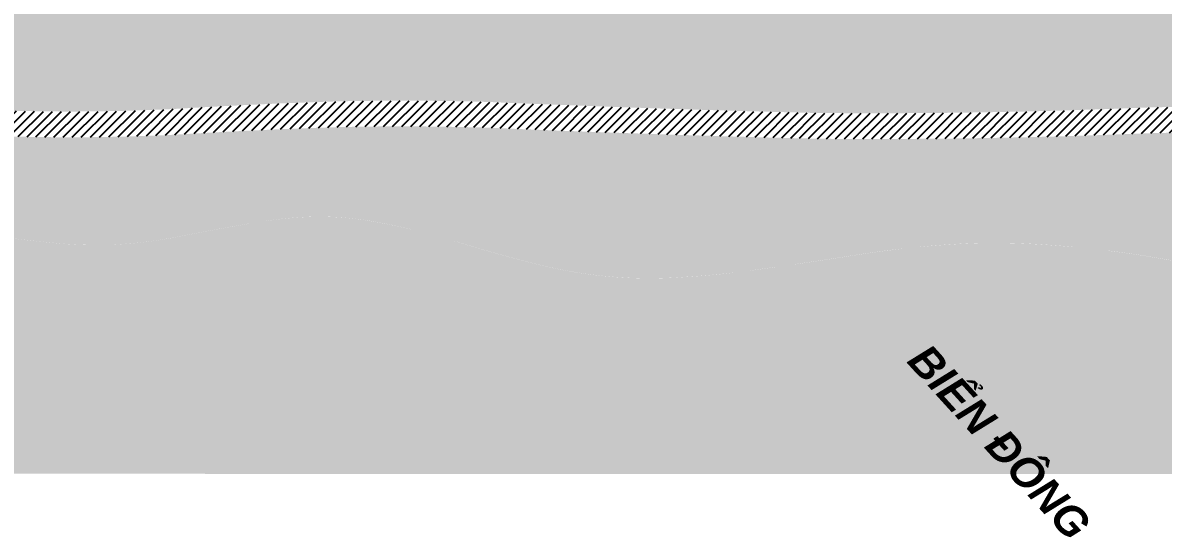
# Model space of a CAD drawing. Header units: millimetres. Extents: x -1030105 to 906887, y -616134 to 1220667.
# Drawn here: x -742200 to -520606, y -616134 to -516197 of the extents above; entities that cross this region are included whole.
import ezdxf

# ---------------------------------------------------------------- set-up
doc = ezdxf.new("R2010")
doc.units = ezdxf.units.MM
doc.header["$MEASUREMENT"] = 0
doc.linetypes.add('CENTER2', pattern=[1.125, 0.75, -0.125, 0.125, -0.125])
for name, color, linetype, lineweight in [('240930  KHU B- TMB gời inno$0$A-WALL', 1, 'Continuous', 30), ('GFA', 6, 'Continuous', 0), ('QH_DAT_NLK_Matnuocbien', 152, 'Continuous', 13), ('tu can', 7, 'CENTER2', 15)]:
    doc.layers.add(name, color=color, linetype=linetype, lineweight=lineweight)
doc.layers.add('Xref-LBC-Plot$0$DA-GNRL-PATT', color=8, linetype='Continuous')
doc.styles.get("Standard").update_dxf_attribs({"font": 'arial.ttf'})

# ---------------------------------------------------------------- blocks, each defined once
blk = doc.blocks.new('240930  KHU B- TMB gời inno$0$sdfdfedfre r')
at = {"layer": 'GFA', "true_color": 0x8c7854}
h = blk.add_hatch(dxfattribs=at)
h.set_pattern_fill('DOLMIT', color=35, scale=0.000463266, angle=270)
h.set_pattern_definition([(270, (19902.67073482, -2051.38926739), (0.000115816588506, 9e-20), []), (315, (19902.67073482, -2051.3892674), (0.00023163317662, 0.00023163317662), [0.0001637893902, -0.00032757878043])])
h.paths.add_polyline_path([(20039.74, -1591.18), (20039.74, -1581.56), (20035.24, -1581.56), (20035.24, -1579.21), (20036.18, -1579.21), (20036.18, -1574.91), (20039.54, -1574.91), (20039.54, -1578.01), (20042.94, -1578.01), (20042.94, -1591.18)])
blk = doc.blocks.new('240930  KHU B- TMB gời inno$0$A$C2E32106B')
at = {"layer": '240930  KHU B- TMB gời inno$0$A-WALL', "color": 0, "xscale": 999.9999999999969, "yscale": 999.9999999999969, "zscale": 999.9999999999969, "rotation": 90}
blk.add_blockref('240930  KHU B- TMB gời inno$0$sdfdfedfre r', (-1683502, -20009072), dxfattribs=at)
blk = doc.blocks.new('240930  KHU B- TMB gời inno$0$A$C55f665a7')
at = {"rotation": 179.9999999999999}
blk.add_blockref('240930  KHU B- TMB gời inno$0$sdfdfedfre r', (20362.39, -1776.95, -0.2), dxfattribs=at)
at = {"xscale": -0.9999999999999991, "rotation": 179.9999999999999}
blk.add_blockref('240930  KHU B- TMB gời inno$0$sdfdfedfre r', (-19622.76, -1776.95, -0.2), dxfattribs=at)
at = {"rotation": 179.9999999999999}
blk.add_blockref('240930  KHU B- TMB gời inno$0$sdfdfedfre r', (20395.39, -1772.49, -0.2), dxfattribs=at)
at = {"xscale": 0.001000000000000002, "yscale": 0.001000000000000002, "zscale": 0.001000000000000002, "rotation": 90}
blk.add_blockref('240930  KHU B- TMB gời inno$0$A$C2E32106B', (320.32, -88.45, -0.2), dxfattribs=at)
at = {"xscale": -0.9999999999999991, "rotation": 179.9999999999999}
blk.add_blockref('240930  KHU B- TMB gời inno$0$sdfdfedfre r', (-19589.76, -1772.49, -0.2), dxfattribs=at)
at = {"xscale": 0.001000000000000002, "yscale": 0.001000000000000002, "zscale": 0.001000000000000002, "rotation": 90}
blk.add_blockref('240930  KHU B- TMB gời inno$0$A$C2E32106B', (419.31, -90.95, 96.77), dxfattribs=at)
at = {"extrusion": (3.23117e-24, -1.31266e-23, -1), "xscale": 0.001000000000000003, "yscale": 0.001000000000000003, "zscale": -0.001000000000000001, "rotation": 90}
for p in [(-353.31, -88.45, 0.2), (-452.31, -90.95, -96.77)]:
    blk.add_blockref('240930  KHU B- TMB gời inno$0$A$C2E32106B', p, dxfattribs=at)
at = {"xscale": -0.9999999999999991, "rotation": 179.9999999999999}
blk.add_blockref('240930  KHU B- TMB gời inno$0$sdfdfedfre r', (-19688.76, -1775.16), dxfattribs=at)
at = {"rotation": 179.9999999999999}
blk.add_blockref('240930  KHU B- TMB gời inno$0$sdfdfedfre r', (20461.39, -1776.95), dxfattribs=at)

msp = doc.modelspace()

# ---------------------------------------------------------------- block references
at = {"extrusion": (2.64092e-09, -1.16997e-09, 1), "xscale": 1000, "yscale": 1000, "zscale": 1000, "rotation": 359.939493815354}
msp.add_blockref('240930  KHU B- TMB gời inno$0$A$C55f665a7', (-1017362.464, -363899.137, 200.73), dxfattribs=at)

# ---------------------------------------------------------------- texts
at = {"layer": 'tu can', "insert": (-566146.666, -578039.47), "char_height": 6000, "width": 53573.23807, "attachment_point": 1, "rotation": 312.27224423}
msp.add_mtext('{\\fArial|b1|i1|c0|p34;BIỂN ĐÔNG}', dxfattribs=at)

# ---------------------------------------------------------------- next in the draw order: hatches: boundary and pattern name
at = {"layer": 'QH_DAT_NLK_Matnuocbien'}
h = msp.add_hatch(dxfattribs=at)
h.set_pattern_fill('AR-RROOF', color=256, scale=1500, angle=-47.72775577, style=0)
h.set_pattern_definition([(312.27224423, (-1186721561.7, -431575606.1), (3329.6941998, -1432.8770136), [22500, -3000, 7500, -1500]), (312.27224423, (-1186719664.7, -431576577.8), (467.2330824, 2451.880553), [4500, -495, 9000, -1125]), (312.27224423, (-1186720113.7, -431575303.4), (5990.3590765, -5095.6474696), [12000, -2100, 6000, -1500])])
h.paths.add_polyline_path([(-314921.937, -567821.24, -0.0235452703), (-335862.346, -565507.378, 0.0013465899), (-369189.256, -560319.086, 0.0270494937), (-391433.192, -558420.769, 0.0423642516), (-413622.715, -559725.411, 0.0135111255), (-435782.973, -563622.508, -0.0184108055), (-457905.532, -567289.917, -0.0362393192), (-474536.643, -568155.678, -0.0264891912), (-491199.578, -566759.139, -0.0057155521), (-524550.017, -561411.987, 0.0249596353), (-546807.248, -559130.616, 0.0197797871), (-557965.474, -559044.974, 0.0280322576), (-580288.191, -561315.752, -0.0062913567), (-602729.678, -564589.168, -0.0162377269), (-613872.178, -565609.699, -0.0783782867), (-641457.585, -563315.245, -0.014683002), (-657995.286, -558702.495, 0.0313280103), (-674182.637, -554779.411, 0.0443133034), (-685139.376, -553863.322, 0.0355351786), (-696166.896, -554873.402, 0.007333257), (-712807, -557911.513, -0.0684522376), (-735070.248, -559077.101, -0.012670923), (-757351.929, -556339.141, 0.0442777536), (-779648.419, -555243.849, 0.0190275778), (-813125.214, -558249.936, -0.0269530225), (-835469.028, -559340.07, -0.0221243949), (-857818.045, -558160.267, -0.0093479451), (-880140.444, -555464.302, 0.0171335298), (-896865.297, -553740.524, 0.0378210419), (-913588.782, -553784.716, 0.0167638212), (-924740.247, -555181.585, -0.0250706739), (-941451.224, -557279.312, -0.0672175006), (-958160.931, -556135.382, 0.0195059213), (-969180.598, -554316.569, 0.0676771197), (-980228.067, -554648.653, 0.0977111598), (-982647.634, -555770.115), (-982699.105, -601249.022, -0.4139646779), (-985199.809, -603746.193), (-312460.684, -603935.863, -0.414462491), (-314959.978, -601433.033)])
at = {"layer": 'Xref-LBC-Plot$0$DA-GNRL-PATT', "extrusion": (-2.73868e-08, 1.88973e-09, 1)}
h = msp.add_hatch(dxfattribs=at)
h.set_pattern_fill('ANSI38', color=256, scale=10000, angle=-0.06216497)
h.set_pattern_definition([(44.937835, (-15235278.3, 204923.1), (-882.92396, 884.84195), []), (134.937835, (-15235278.3, 204923.1), (-2650.68987, 886.75995), [3125, -1875])])
h.paths.add_polyline_path([(-982588.752, -503748.855), (-987588.749, -503743.43), (-987694.535, -601243.372, 0.4142135624), (-985197.249, -603746.083, 0.4142135624), (-982694.538, -601248.797)])
h.paths.add_polyline_path([(-309849.619, -503907.058), (-314849.616, -503901.633), (-314955.402, -601401.575, 0.4142135624), (-312458.116, -603904.286, 0.4142135624), (-309955.405, -601407)])
h = msp.add_hatch(dxfattribs=at)
h.set_pattern_fill('AR-SAND', color=256, scale=2000, angle=-0.06216497)
h.set_pattern_definition([(37.437835, (-15235278.3, 204923), (-121.8055, 3853.78196), [0, -3040, 0, -3400, 0, -3250]), (7.437835, (-15235278.3, 204923), (3545.6753, 5640.4485), [0, -1640, 0, -2740, 0, -1050]), (327.437835, (-15237738.3, 204925.8), (6228.2923, 4.5605), [0, -1000, 0, -3600, 0, -4700]), (317.437835, (-15237738.3, 204926), (6014.1542, 1748.8269), [0, -500, 0, -2360, 0, -2700])])
h.paths.add_polyline_path([(-314857.393, -511069.48, -0.0284777913), (-377146.773, -512772.312, -0.0022240798), (-440391.503, -510531.987, 0.0133814287), (-524237.045, -510154.513, -0.0128465166), (-587717.31, -511217.581, -0.0046054458), (-651029.793, -509086.313, 0.0134608043), (-682225.979, -508983.686, 0.0070465371), (-713631.742, -510446.467, -0.0137370018), (-735049.766, -510929.112, -0.0085126764), (-756342.095, -510394.754, 0.0079679791), (-798277.284, -508952.872, 0.0161989938), (-829431.038, -509641.489, -0.0020092571), (-850505.705, -510904.551, -0.0258884052), (-872198.657, -510943.064, -0.0051817058), (-903859.285, -508686.95, 0.0203548699), (-919058.731, -508351.899, 0.0099094528), (-934638.183, -509178.03, -0.0187381668), (-945738.42, -509269.735, 0.0207380125), (-966356.201, -509187.99, -0.0216452433), (-977458.198, -509175.463, -0.009635766), (-982594.148, -508722.688), (-982618.679, -531331.504, 0.0062404111), (-978730.077, -531640.9, 0.0220061132), (-965463.599, -531670.336, -0.0208738102), (-946588.773, -531754.381, 0.0194899507), (-933290.193, -531639.59, -0.0099925402), (-918478.6, -530845.068, -0.0198011905), (-905473.21, -531130.041, 0.0051656362), (-873446.796, -533408.727, 0.0260505967), (-849275.152, -533370.889, 0.0020015411), (-828101.569, -532102.43, -0.0160926768), (-798599.779, -531450.753, -0.0079677187), (-757382.686, -532870.865, 0.0085621796), (-735196.283, -533428.661, 0.0138323277), (-712385.388, -532912.233, -0.0070505705), (-681595.626, -531475.08, -0.0133533179), (-651850.03, -531571.816, 0.0046075999), (-588093.397, -533715.104, 0.0128357753), (-523511.152, -532643.944, -0.0133293869), (-441191.013, -533017.987, 0.0022212054), (-377828.219, -535261.995, 0.0276395585), (-314881.891, -533648.417)])
h.paths.add_polyline_path([(-314887.334, -538665.115, -0.0274622453), (-377979.689, -540259.701, -0.0022205637), (-441368.566, -538014.88, 0.0133177156), (-523350.342, -537641.611, -0.0128333679), (-588177.106, -538714.55, -0.0046080322), (-652031.85, -536568.612, 0.013328509), (-681455.681, -536473.173, 0.0070513189), (-712107.814, -537904.591, -0.0138525079), (-735228.89, -538428.56, -0.0085728237), (-757614.254, -537865.541, 0.0079675581), (-798671.246, -536450.286, 0.0160679562), (-827806.545, -537093.776, -0.0019997908), (-849001.543, -538363.4, -0.0260833291), (-873724.83, -538401.055, -0.0051616683), (-905829.67, -536117.569, 0.0196617164), (-918350.545, -535843.589, 0.0100091128), (-932986.712, -536630.79, -0.0196405163), (-946780.584, -536750.857, 0.0209055111), (-965266.116, -536666.448, -0.0220708975), (-979012.807, -536633.159, -0.0056150222), (-982624.125, -536351.536), (-982645.194, -555769.888, -0.0977111598), (-980225.679, -554648.312, -0.0676771197), (-969178.226, -554315.712, -0.0195957412), (-958108.097, -556144.363, 0.0670111203), (-941448.713, -557277.157, 0.0250706739), (-924737.835, -555178.648, -0.0167638212), (-913586.435, -553781.259, -0.0378210419), (-896862.952, -553736.284, -0.0171335298), (-880138.018, -555459.28, 0.0093479451), (-857815.492, -558154.201, 0.0221243949), (-835466.421, -559332.958, 0.0269530225), (-813122.658, -558241.779, -0.0190275778), (-779646.003, -555234.126, -0.0442777536), (-757349.462, -556328.375, 0.012670923), (-735067.653, -559065.294, 0.0684522376), (-712804.46, -557898.664, -0.007333257), (-696164.498, -554859.774, -0.0355351786), (-685137.025, -553849.178, -0.0443133034), (-674180.243, -554764.755, -0.0316609413), (-657823.663, -558739.564, 0.0145316262), (-641454.792, -563299.058, 0.0783782867), (-613869.277, -565592.222, 0.0162377269), (-602726.825, -564571.17, 0.006273488), (-580349.108, -561306.804, -0.0281127315), (-557962.881, -559024.883, -0.0197797871), (-546804.651, -559110.002, -0.0249596353), (-524547.313, -561390.333, 0.0057155521), (-491196.624, -566735.924, 0.0264891912), (-474533.623, -568131.684, 0.0362393192), (-457902.553, -567265.145, 0.0184108055), (-435780.166, -563596.7, -0.0135111255), (-413620.09, -559698.568, -0.0423642516), (-391430.628, -558392.888, -0.0270494937), (-369186.603, -560290.165, -0.0013495622), (-335785.918, -565488.545, 0.0234620676), (-314918.934, -567789.78)])
h = msp.add_hatch(dxfattribs=at)
h.set_pattern_fill('ANSI31', color=256, scale=10000, angle=-0.06216497)
h.set_pattern_definition([(44.937835, (-15235278.3, 204923.1), (-882.92396, 884.84195), [])])
h.paths.add_polyline_path([(-681455.681, -536473.173, -0.013328509), (-652031.85, -536568.612, 0.0046080322), (-588177.106, -538714.55, 0.0128333679), (-523350.342, -537641.611, -0.0133177156), (-441368.566, -538014.88, 0.0022205637), (-377979.689, -540259.701, 0.0274622453), (-314887.334, -538665.115), (-314881.891, -533648.417, -0.0276395585), (-377828.219, -535261.995, -0.0022212054), (-441191.013, -533017.987, 0.0133293869), (-523511.152, -532643.944, -0.0128357753), (-588093.397, -533715.104, -0.0046075999), (-651850.03, -531571.816, 0.0133533179), (-681595.626, -531475.08, 0.0070505705), (-712385.388, -532912.233, -0.0138323277), (-735196.283, -533428.661, -0.0085621796), (-757382.686, -532870.865, 0.0079677187), (-798599.779, -531450.753, 0.0160926768), (-828101.569, -532102.43, -0.0020015411), (-849275.152, -533370.889, -0.0260505967), (-873446.796, -533408.727, -0.0051656362), (-905473.21, -531130.041, 0.0198011905), (-918478.6, -530845.068, 0.0099925402), (-933290.193, -531639.59, -0.0194899507), (-946588.773, -531754.381, 0.0208738102), (-965463.599, -531670.336, -0.0220061132), (-978730.077, -531640.9, -0.0062404111), (-982618.679, -531331.504), (-982624.125, -536351.536, 0.0056150222), (-979012.807, -536633.159, 0.0220708975), (-965266.116, -536666.448, -0.0209055111), (-946780.584, -536750.857, 0.0196405163), (-932986.712, -536630.79, -0.0100091128), (-918350.545, -535843.589, -0.0196617164), (-905829.67, -536117.569, 0.0051616683), (-873724.83, -538401.055, 0.0260833291), (-849001.543, -538363.4, 0.0019997908), (-827806.545, -537093.776, -0.0160679562), (-798671.246, -536450.286, -0.0079675581), (-757614.254, -537865.541, 0.0085728237), (-735228.89, -538428.56, 0.0138525079), (-712107.814, -537904.591, -0.0070513189)])

doc.saveas('drawing.dxf')
